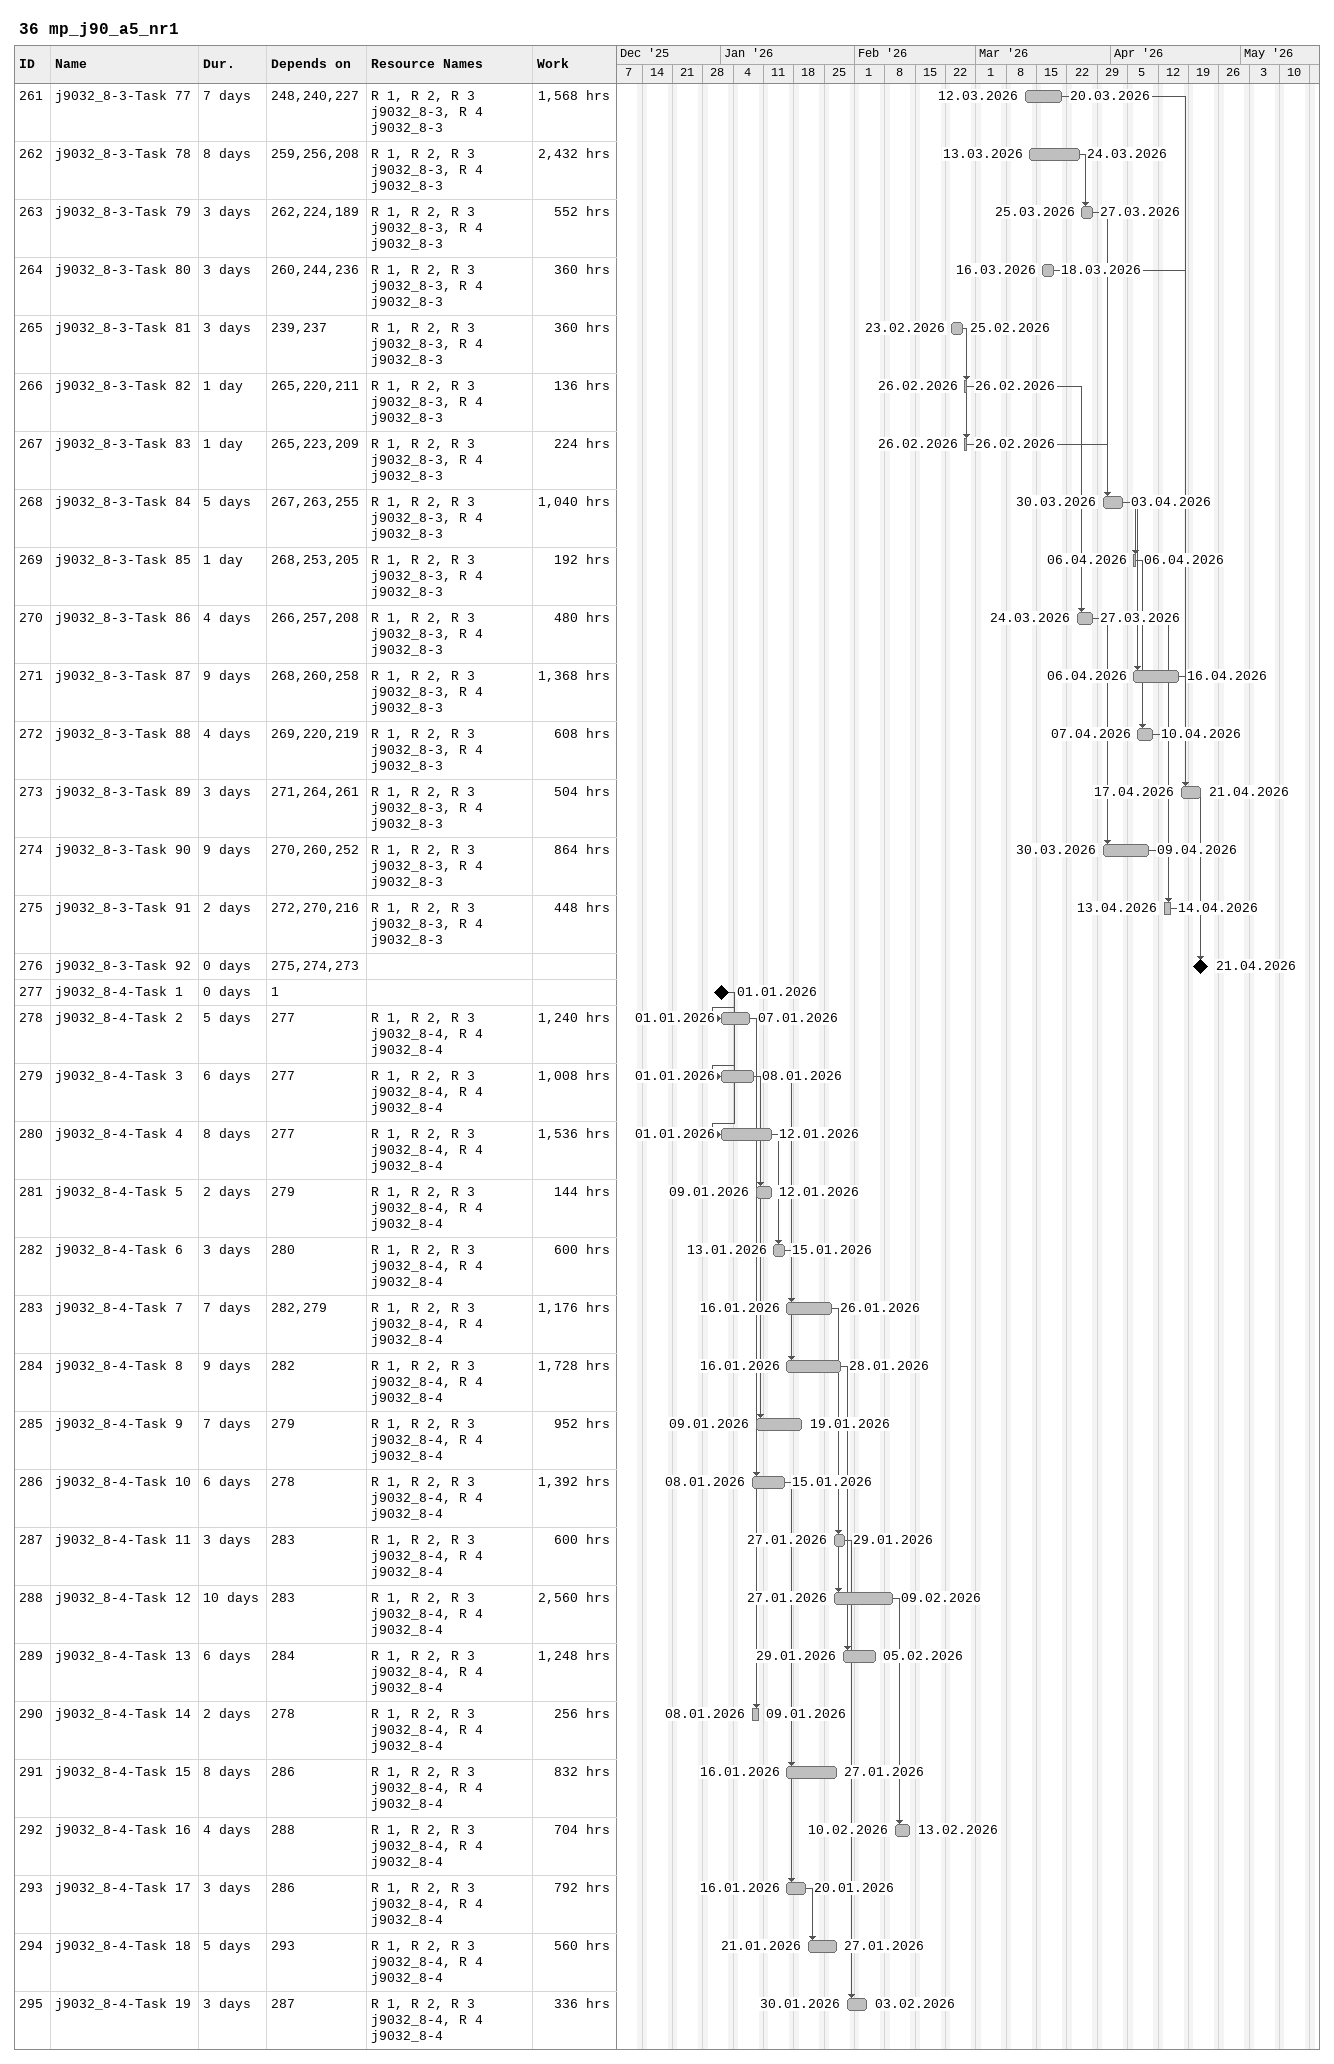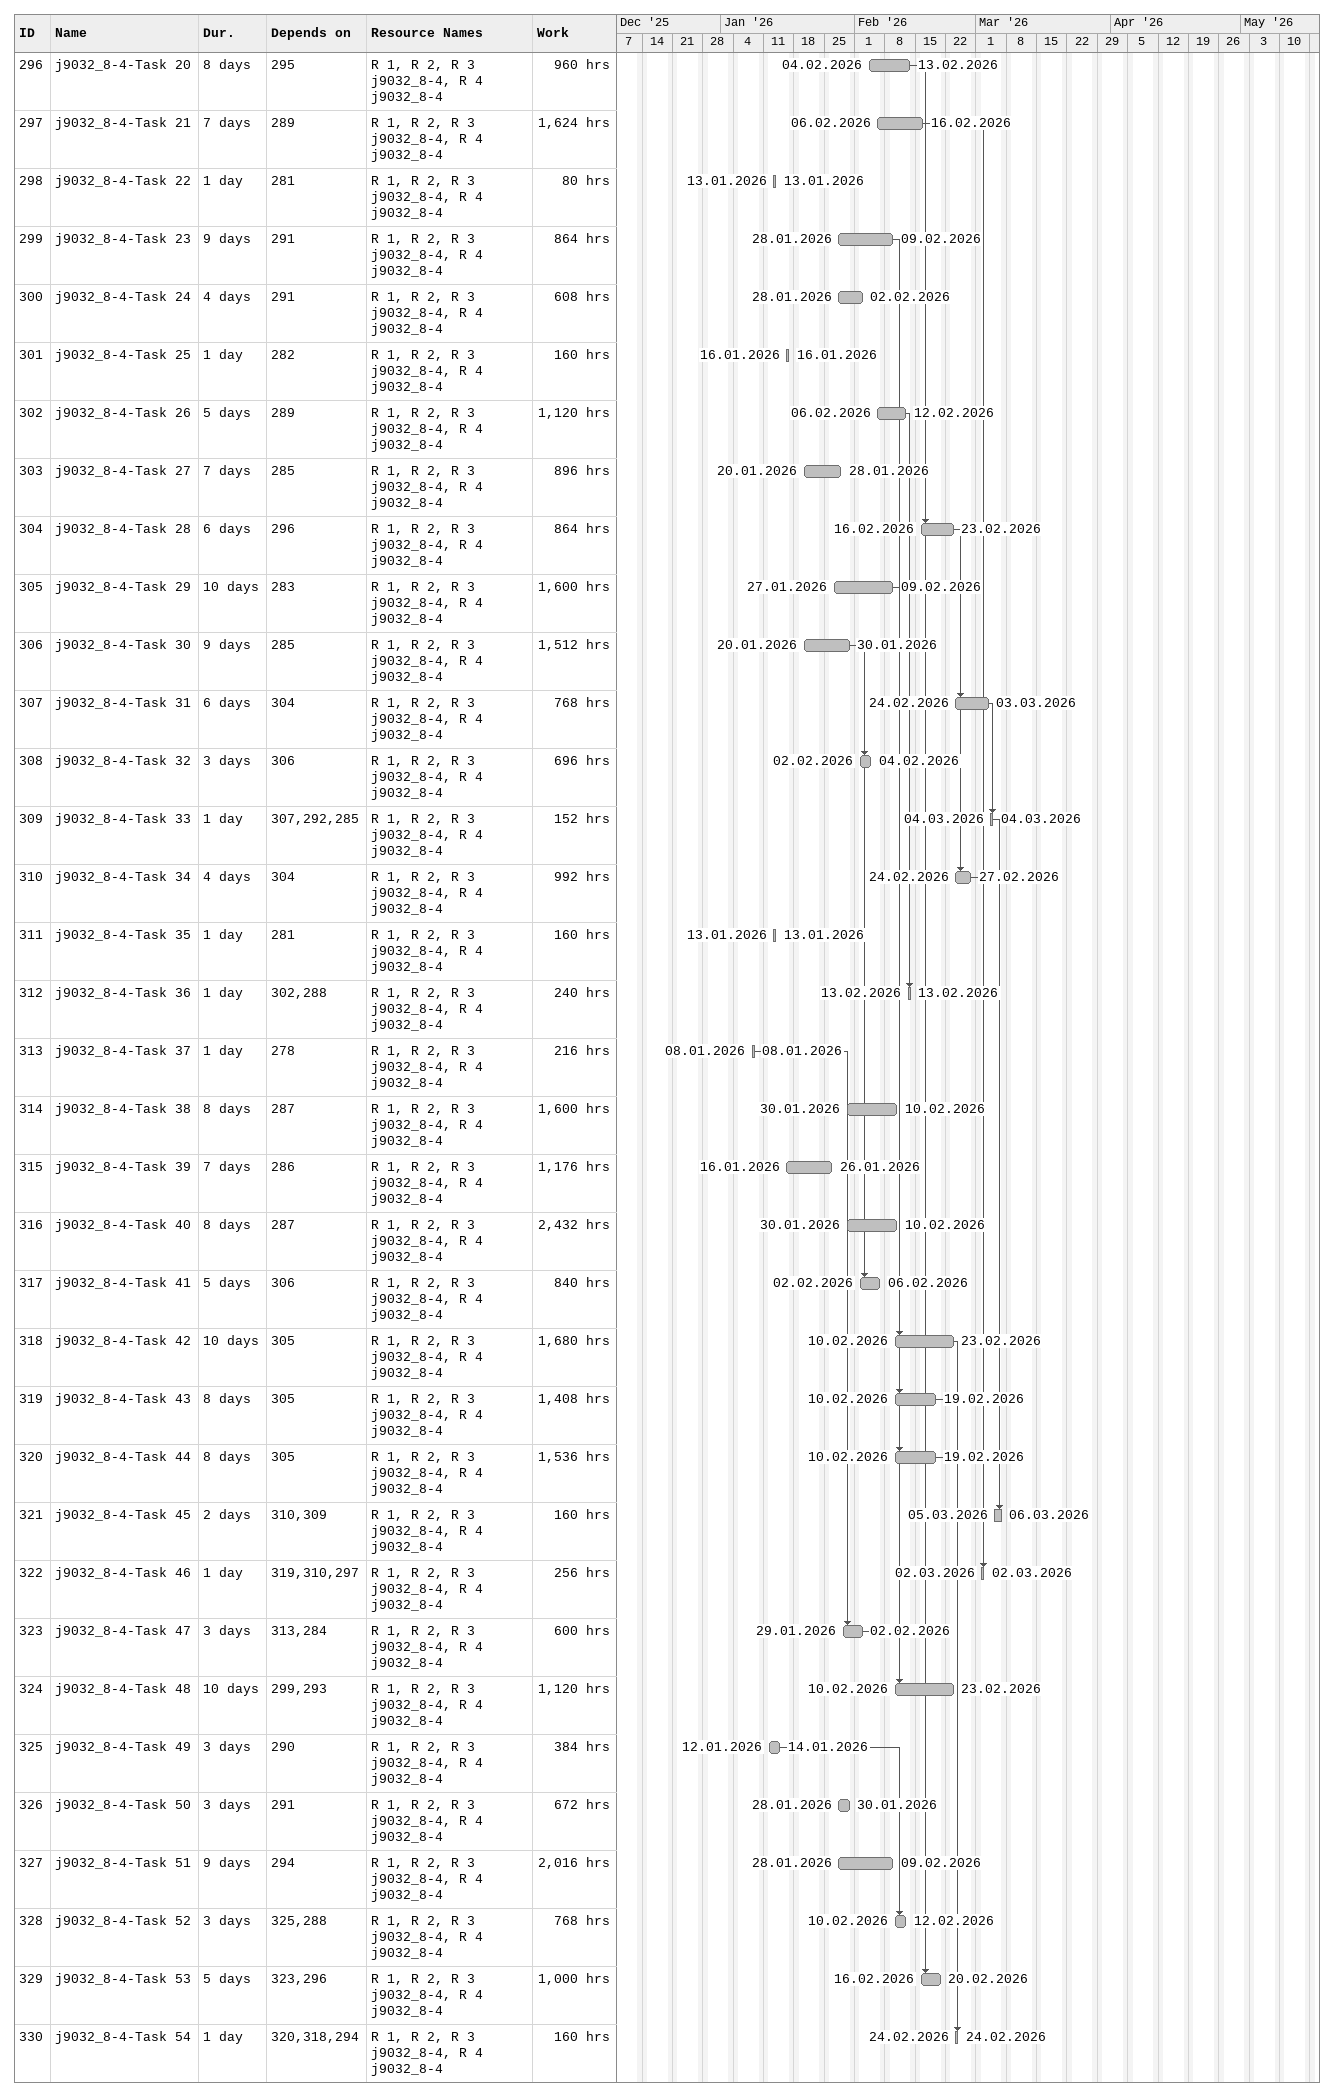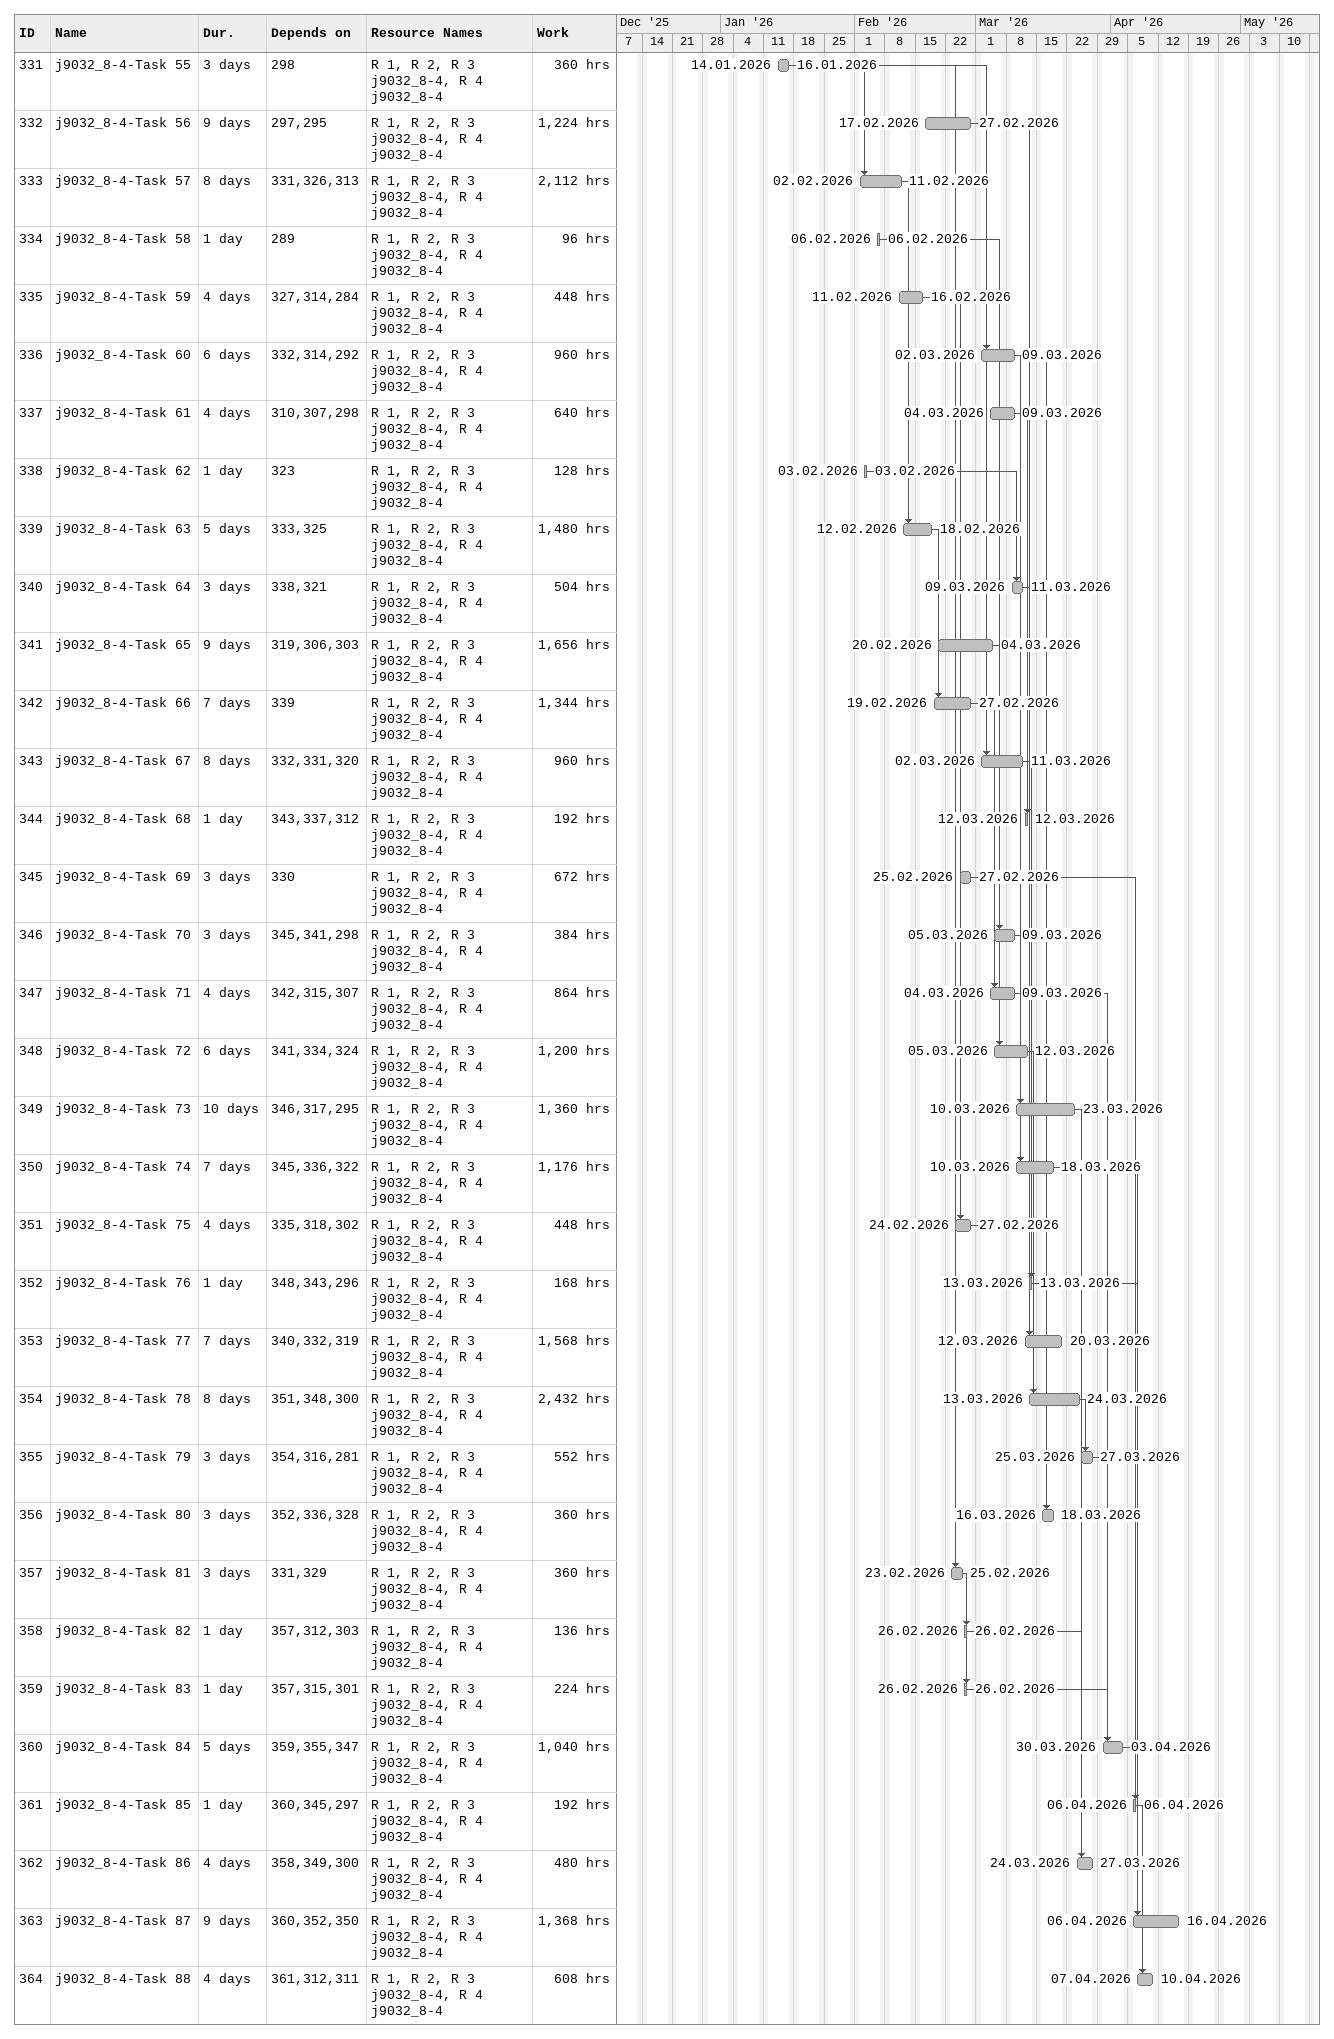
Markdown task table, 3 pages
36 mp_j90_a5_nr1

| ID | Task | Duration | Start | Finish | Predecessors | Resources | Work (h) |
|---|---|---|---|---|---|---|---|
| 261 | j9032_8-3-Task 77 | 7d | 2026-03-12 | 2026-03-20 | 248, 240, 227 | R 1, R 2, R 3 j9032_8-3, R 4 j9032_8-3 | 1568 |
| 262 | j9032_8-3-Task 78 | 8d | 2026-03-13 | 2026-03-24 | 259, 256, 208 | R 1, R 2, R 3 j9032_8-3, R 4 j9032_8-3 | 2432 |
| 263 | j9032_8-3-Task 79 | 3d | 2026-03-25 | 2026-03-27 | 262, 224, 189 | R 1, R 2, R 3 j9032_8-3, R 4 j9032_8-3 | 552 |
| 264 | j9032_8-3-Task 80 | 3d | 2026-03-16 | 2026-03-18 | 260, 244, 236 | R 1, R 2, R 3 j9032_8-3, R 4 j9032_8-3 | 360 |
| 265 | j9032_8-3-Task 81 | 3d | 2026-02-23 | 2026-02-25 | 239, 237 | R 1, R 2, R 3 j9032_8-3, R 4 j9032_8-3 | 360 |
| 266 | j9032_8-3-Task 82 | 1d | 2026-02-26 | 2026-02-26 | 265, 220, 211 | R 1, R 2, R 3 j9032_8-3, R 4 j9032_8-3 | 136 |
| 267 | j9032_8-3-Task 83 | 1d | 2026-02-26 | 2026-02-26 | 265, 223, 209 | R 1, R 2, R 3 j9032_8-3, R 4 j9032_8-3 | 224 |
| 268 | j9032_8-3-Task 84 | 5d | 2026-03-30 | 2026-04-03 | 267, 263, 255 | R 1, R 2, R 3 j9032_8-3, R 4 j9032_8-3 | 1040 |
| 269 | j9032_8-3-Task 85 | 1d | 2026-04-06 | 2026-04-06 | 268, 253, 205 | R 1, R 2, R 3 j9032_8-3, R 4 j9032_8-3 | 192 |
| 270 | j9032_8-3-Task 86 | 4d | 2026-03-24 | 2026-03-27 | 266, 257, 208 | R 1, R 2, R 3 j9032_8-3, R 4 j9032_8-3 | 480 |
| 271 | j9032_8-3-Task 87 | 9d | 2026-04-06 | 2026-04-16 | 268, 260, 258 | R 1, R 2, R 3 j9032_8-3, R 4 j9032_8-3 | 1368 |
| 272 | j9032_8-3-Task 88 | 4d | 2026-04-07 | 2026-04-10 | 269, 220, 219 | R 1, R 2, R 3 j9032_8-3, R 4 j9032_8-3 | 608 |
| 273 | j9032_8-3-Task 89 | 3d | 2026-04-17 | 2026-04-21 | 271, 264, 261 | R 1, R 2, R 3 j9032_8-3, R 4 j9032_8-3 | 504 |
| 274 | j9032_8-3-Task 90 | 9d | 2026-03-30 | 2026-04-09 | 270, 260, 252 | R 1, R 2, R 3 j9032_8-3, R 4 j9032_8-3 | 864 |
| 275 | j9032_8-3-Task 91 | 2d | 2026-04-13 | 2026-04-14 | 272, 270, 216 | R 1, R 2, R 3 j9032_8-3, R 4 j9032_8-3 | 448 |
| 276 | j9032_8-3-Task 92 | 0d | 2026-04-21 | 2026-04-21 | 275, 274, 273 |  |  |
| 277 | j9032_8-4-Task 1 | 0d | 2026-01-01 | 2026-01-01 | 1 |  |  |
| 278 | j9032_8-4-Task 2 | 5d | 2026-01-01 | 2026-01-07 | 277 | R 1, R 2, R 3 j9032_8-4, R 4 j9032_8-4 | 1240 |
| 279 | j9032_8-4-Task 3 | 6d | 2026-01-01 | 2026-01-08 | 277 | R 1, R 2, R 3 j9032_8-4, R 4 j9032_8-4 | 1008 |
| 280 | j9032_8-4-Task 4 | 8d | 2026-01-01 | 2026-01-12 | 277 | R 1, R 2, R 3 j9032_8-4, R 4 j9032_8-4 | 1536 |
| 281 | j9032_8-4-Task 5 | 2d | 2026-01-09 | 2026-01-12 | 279 | R 1, R 2, R 3 j9032_8-4, R 4 j9032_8-4 | 144 |
| 282 | j9032_8-4-Task 6 | 3d | 2026-01-13 | 2026-01-15 | 280 | R 1, R 2, R 3 j9032_8-4, R 4 j9032_8-4 | 600 |
| 283 | j9032_8-4-Task 7 | 7d | 2026-01-16 | 2026-01-26 | 282, 279 | R 1, R 2, R 3 j9032_8-4, R 4 j9032_8-4 | 1176 |
| 284 | j9032_8-4-Task 8 | 9d | 2026-01-16 | 2026-01-28 | 282 | R 1, R 2, R 3 j9032_8-4, R 4 j9032_8-4 | 1728 |
| 285 | j9032_8-4-Task 9 | 7d | 2026-01-09 | 2026-01-19 | 279 | R 1, R 2, R 3 j9032_8-4, R 4 j9032_8-4 | 952 |
| 286 | j9032_8-4-Task 10 | 6d | 2026-01-08 | 2026-01-15 | 278 | R 1, R 2, R 3 j9032_8-4, R 4 j9032_8-4 | 1392 |
| 287 | j9032_8-4-Task 11 | 3d | 2026-01-27 | 2026-01-29 | 283 | R 1, R 2, R 3 j9032_8-4, R 4 j9032_8-4 | 600 |
| 288 | j9032_8-4-Task 12 | 10d | 2026-01-27 | 2026-02-09 | 283 | R 1, R 2, R 3 j9032_8-4, R 4 j9032_8-4 | 2560 |
| 289 | j9032_8-4-Task 13 | 6d | 2026-01-29 | 2026-02-05 | 284 | R 1, R 2, R 3 j9032_8-4, R 4 j9032_8-4 | 1248 |
| 290 | j9032_8-4-Task 14 | 2d | 2026-01-08 | 2026-01-09 | 278 | R 1, R 2, R 3 j9032_8-4, R 4 j9032_8-4 | 256 |
| 291 | j9032_8-4-Task 15 | 8d | 2026-01-16 | 2026-01-27 | 286 | R 1, R 2, R 3 j9032_8-4, R 4 j9032_8-4 | 832 |
| 292 | j9032_8-4-Task 16 | 4d | 2026-02-10 | 2026-02-13 | 288 | R 1, R 2, R 3 j9032_8-4, R 4 j9032_8-4 | 704 |
| 293 | j9032_8-4-Task 17 | 3d | 2026-01-16 | 2026-01-20 | 286 | R 1, R 2, R 3 j9032_8-4, R 4 j9032_8-4 | 792 |
| 294 | j9032_8-4-Task 18 | 5d | 2026-01-21 | 2026-01-27 | 293 | R 1, R 2, R 3 j9032_8-4, R 4 j9032_8-4 | 560 |
| 295 | j9032_8-4-Task 19 | 3d | 2026-01-30 | 2026-02-03 | 287 | R 1, R 2, R 3 j9032_8-4, R 4 j9032_8-4 | 336 |
| 296 | j9032_8-4-Task 20 | 8d | 2026-02-04 | 2026-02-13 | 295 | R 1, R 2, R 3 j9032_8-4, R 4 j9032_8-4 | 960 |
| 297 | j9032_8-4-Task 21 | 7d | 2026-02-06 | 2026-02-16 | 289 | R 1, R 2, R 3 j9032_8-4, R 4 j9032_8-4 | 1624 |
| 298 | j9032_8-4-Task 22 | 1d | 2026-01-13 | 2026-01-13 | 281 | R 1, R 2, R 3 j9032_8-4, R 4 j9032_8-4 | 80 |
| 299 | j9032_8-4-Task 23 | 9d | 2026-01-28 | 2026-02-09 | 291 | R 1, R 2, R 3 j9032_8-4, R 4 j9032_8-4 | 864 |
| 300 | j9032_8-4-Task 24 | 4d | 2026-01-28 | 2026-02-02 | 291 | R 1, R 2, R 3 j9032_8-4, R 4 j9032_8-4 | 608 |
| 301 | j9032_8-4-Task 25 | 1d | 2026-01-16 | 2026-01-16 | 282 | R 1, R 2, R 3 j9032_8-4, R 4 j9032_8-4 | 160 |
| 302 | j9032_8-4-Task 26 | 5d | 2026-02-06 | 2026-02-12 | 289 | R 1, R 2, R 3 j9032_8-4, R 4 j9032_8-4 | 1120 |
| 303 | j9032_8-4-Task 27 | 7d | 2026-01-20 | 2026-01-28 | 285 | R 1, R 2, R 3 j9032_8-4, R 4 j9032_8-4 | 896 |
| 304 | j9032_8-4-Task 28 | 6d | 2026-02-16 | 2026-02-23 | 296 | R 1, R 2, R 3 j9032_8-4, R 4 j9032_8-4 | 864 |
| 305 | j9032_8-4-Task 29 | 10d | 2026-01-27 | 2026-02-09 | 283 | R 1, R 2, R 3 j9032_8-4, R 4 j9032_8-4 | 1600 |
| 306 | j9032_8-4-Task 30 | 9d | 2026-01-20 | 2026-01-30 | 285 | R 1, R 2, R 3 j9032_8-4, R 4 j9032_8-4 | 1512 |
| 307 | j9032_8-4-Task 31 | 6d | 2026-02-24 | 2026-03-03 | 304 | R 1, R 2, R 3 j9032_8-4, R 4 j9032_8-4 | 768 |
| 308 | j9032_8-4-Task 32 | 3d | 2026-02-02 | 2026-02-04 | 306 | R 1, R 2, R 3 j9032_8-4, R 4 j9032_8-4 | 696 |
| 309 | j9032_8-4-Task 33 | 1d | 2026-03-04 | 2026-03-04 | 307, 292, 285 | R 1, R 2, R 3 j9032_8-4, R 4 j9032_8-4 | 152 |
| 310 | j9032_8-4-Task 34 | 4d | 2026-02-24 | 2026-02-27 | 304 | R 1, R 2, R 3 j9032_8-4, R 4 j9032_8-4 | 992 |
| 311 | j9032_8-4-Task 35 | 1d | 2026-01-13 | 2026-01-13 | 281 | R 1, R 2, R 3 j9032_8-4, R 4 j9032_8-4 | 160 |
| 312 | j9032_8-4-Task 36 | 1d | 2026-02-13 | 2026-02-13 | 302, 288 | R 1, R 2, R 3 j9032_8-4, R 4 j9032_8-4 | 240 |
| 313 | j9032_8-4-Task 37 | 1d | 2026-01-08 | 2026-01-08 | 278 | R 1, R 2, R 3 j9032_8-4, R 4 j9032_8-4 | 216 |
| 314 | j9032_8-4-Task 38 | 8d | 2026-01-30 | 2026-02-10 | 287 | R 1, R 2, R 3 j9032_8-4, R 4 j9032_8-4 | 1600 |
| 315 | j9032_8-4-Task 39 | 7d | 2026-01-16 | 2026-01-26 | 286 | R 1, R 2, R 3 j9032_8-4, R 4 j9032_8-4 | 1176 |
| 316 | j9032_8-4-Task 40 | 8d | 2026-01-30 | 2026-02-10 | 287 | R 1, R 2, R 3 j9032_8-4, R 4 j9032_8-4 | 2432 |
| 317 | j9032_8-4-Task 41 | 5d | 2026-02-02 | 2026-02-06 | 306 | R 1, R 2, R 3 j9032_8-4, R 4 j9032_8-4 | 840 |
| 318 | j9032_8-4-Task 42 | 10d | 2026-02-10 | 2026-02-23 | 305 | R 1, R 2, R 3 j9032_8-4, R 4 j9032_8-4 | 1680 |
| 319 | j9032_8-4-Task 43 | 8d | 2026-02-10 | 2026-02-19 | 305 | R 1, R 2, R 3 j9032_8-4, R 4 j9032_8-4 | 1408 |
| 320 | j9032_8-4-Task 44 | 8d | 2026-02-10 | 2026-02-19 | 305 | R 1, R 2, R 3 j9032_8-4, R 4 j9032_8-4 | 1536 |
| 321 | j9032_8-4-Task 45 | 2d | 2026-03-05 | 2026-03-06 | 310, 309 | R 1, R 2, R 3 j9032_8-4, R 4 j9032_8-4 | 160 |
| 322 | j9032_8-4-Task 46 | 1d | 2026-03-02 | 2026-03-02 | 319, 310, 297 | R 1, R 2, R 3 j9032_8-4, R 4 j9032_8-4 | 256 |
| 323 | j9032_8-4-Task 47 | 3d | 2026-01-29 | 2026-02-02 | 313, 284 | R 1, R 2, R 3 j9032_8-4, R 4 j9032_8-4 | 600 |
| 324 | j9032_8-4-Task 48 | 10d | 2026-02-10 | 2026-02-23 | 299, 293 | R 1, R 2, R 3 j9032_8-4, R 4 j9032_8-4 | 1120 |
| 325 | j9032_8-4-Task 49 | 3d | 2026-01-12 | 2026-01-14 | 290 | R 1, R 2, R 3 j9032_8-4, R 4 j9032_8-4 | 384 |
| 326 | j9032_8-4-Task 50 | 3d | 2026-01-28 | 2026-01-30 | 291 | R 1, R 2, R 3 j9032_8-4, R 4 j9032_8-4 | 672 |
| 327 | j9032_8-4-Task 51 | 9d | 2026-01-28 | 2026-02-09 | 294 | R 1, R 2, R 3 j9032_8-4, R 4 j9032_8-4 | 2016 |
| 328 | j9032_8-4-Task 52 | 3d | 2026-02-10 | 2026-02-12 | 325, 288 | R 1, R 2, R 3 j9032_8-4, R 4 j9032_8-4 | 768 |
| 329 | j9032_8-4-Task 53 | 5d | 2026-02-16 | 2026-02-20 | 323, 296 | R 1, R 2, R 3 j9032_8-4, R 4 j9032_8-4 | 1000 |
| 330 | j9032_8-4-Task 54 | 1d | 2026-02-24 | 2026-02-24 | 320, 318, 294 | R 1, R 2, R 3 j9032_8-4, R 4 j9032_8-4 | 160 |
| 331 | j9032_8-4-Task 55 | 3d | 2026-01-14 | 2026-01-16 | 298 | R 1, R 2, R 3 j9032_8-4, R 4 j9032_8-4 | 360 |
| 332 | j9032_8-4-Task 56 | 9d | 2026-02-17 | 2026-02-27 | 297, 295 | R 1, R 2, R 3 j9032_8-4, R 4 j9032_8-4 | 1224 |
| 333 | j9032_8-4-Task 57 | 8d | 2026-02-02 | 2026-02-11 | 331, 326, 313 | R 1, R 2, R 3 j9032_8-4, R 4 j9032_8-4 | 2112 |
| 334 | j9032_8-4-Task 58 | 1d | 2026-02-06 | 2026-02-06 | 289 | R 1, R 2, R 3 j9032_8-4, R 4 j9032_8-4 | 96 |
| 335 | j9032_8-4-Task 59 | 4d | 2026-02-11 | 2026-02-16 | 327, 314, 284 | R 1, R 2, R 3 j9032_8-4, R 4 j9032_8-4 | 448 |
| 336 | j9032_8-4-Task 60 | 6d | 2026-03-02 | 2026-03-09 | 332, 314, 292 | R 1, R 2, R 3 j9032_8-4, R 4 j9032_8-4 | 960 |
| 337 | j9032_8-4-Task 61 | 4d | 2026-03-04 | 2026-03-09 | 310, 307, 298 | R 1, R 2, R 3 j9032_8-4, R 4 j9032_8-4 | 640 |
| 338 | j9032_8-4-Task 62 | 1d | 2026-02-03 | 2026-02-03 | 323 | R 1, R 2, R 3 j9032_8-4, R 4 j9032_8-4 | 128 |
| 339 | j9032_8-4-Task 63 | 5d | 2026-02-12 | 2026-02-18 | 333, 325 | R 1, R 2, R 3 j9032_8-4, R 4 j9032_8-4 | 1480 |
| 340 | j9032_8-4-Task 64 | 3d | 2026-03-09 | 2026-03-11 | 338, 321 | R 1, R 2, R 3 j9032_8-4, R 4 j9032_8-4 | 504 |
| 341 | j9032_8-4-Task 65 | 9d | 2026-02-20 | 2026-03-04 | 319, 306, 303 | R 1, R 2, R 3 j9032_8-4, R 4 j9032_8-4 | 1656 |
| 342 | j9032_8-4-Task 66 | 7d | 2026-02-19 | 2026-02-27 | 339 | R 1, R 2, R 3 j9032_8-4, R 4 j9032_8-4 | 1344 |
| 343 | j9032_8-4-Task 67 | 8d | 2026-03-02 | 2026-03-11 | 332, 331, 320 | R 1, R 2, R 3 j9032_8-4, R 4 j9032_8-4 | 960 |
| 344 | j9032_8-4-Task 68 | 1d | 2026-03-12 | 2026-03-12 | 343, 337, 312 | R 1, R 2, R 3 j9032_8-4, R 4 j9032_8-4 | 192 |
| 345 | j9032_8-4-Task 69 | 3d | 2026-02-25 | 2026-02-27 | 330 | R 1, R 2, R 3 j9032_8-4, R 4 j9032_8-4 | 672 |
| 346 | j9032_8-4-Task 70 | 3d | 2026-03-05 | 2026-03-09 | 345, 341, 298 | R 1, R 2, R 3 j9032_8-4, R 4 j9032_8-4 | 384 |
| 347 | j9032_8-4-Task 71 | 4d | 2026-03-04 | 2026-03-09 | 342, 315, 307 | R 1, R 2, R 3 j9032_8-4, R 4 j9032_8-4 | 864 |
| 348 | j9032_8-4-Task 72 | 6d | 2026-03-05 | 2026-03-12 | 341, 334, 324 | R 1, R 2, R 3 j9032_8-4, R 4 j9032_8-4 | 1200 |
| 349 | j9032_8-4-Task 73 | 10d | 2026-03-10 | 2026-03-23 | 346, 317, 295 | R 1, R 2, R 3 j9032_8-4, R 4 j9032_8-4 | 1360 |
| 350 | j9032_8-4-Task 74 | 7d | 2026-03-10 | 2026-03-18 | 345, 336, 322 | R 1, R 2, R 3 j9032_8-4, R 4 j9032_8-4 | 1176 |
| 351 | j9032_8-4-Task 75 | 4d | 2026-02-24 | 2026-02-27 | 335, 318, 302 | R 1, R 2, R 3 j9032_8-4, R 4 j9032_8-4 | 448 |
| 352 | j9032_8-4-Task 76 | 1d | 2026-03-13 | 2026-03-13 | 348, 343, 296 | R 1, R 2, R 3 j9032_8-4, R 4 j9032_8-4 | 168 |
| 353 | j9032_8-4-Task 77 | 7d | 2026-03-12 | 2026-03-20 | 340, 332, 319 | R 1, R 2, R 3 j9032_8-4, R 4 j9032_8-4 | 1568 |
| 354 | j9032_8-4-Task 78 | 8d | 2026-03-13 | 2026-03-24 | 351, 348, 300 | R 1, R 2, R 3 j9032_8-4, R 4 j9032_8-4 | 2432 |
| 355 | j9032_8-4-Task 79 | 3d | 2026-03-25 | 2026-03-27 | 354, 316, 281 | R 1, R 2, R 3 j9032_8-4, R 4 j9032_8-4 | 552 |
| 356 | j9032_8-4-Task 80 | 3d | 2026-03-16 | 2026-03-18 | 352, 336, 328 | R 1, R 2, R 3 j9032_8-4, R 4 j9032_8-4 | 360 |
| 357 | j9032_8-4-Task 81 | 3d | 2026-02-23 | 2026-02-25 | 331, 329 | R 1, R 2, R 3 j9032_8-4, R 4 j9032_8-4 | 360 |
| 358 | j9032_8-4-Task 82 | 1d | 2026-02-26 | 2026-02-26 | 357, 312, 303 | R 1, R 2, R 3 j9032_8-4, R 4 j9032_8-4 | 136 |
| 359 | j9032_8-4-Task 83 | 1d | 2026-02-26 | 2026-02-26 | 357, 315, 301 | R 1, R 2, R 3 j9032_8-4, R 4 j9032_8-4 | 224 |
| 360 | j9032_8-4-Task 84 | 5d | 2026-03-30 | 2026-04-03 | 359, 355, 347 | R 1, R 2, R 3 j9032_8-4, R 4 j9032_8-4 | 1040 |
| 361 | j9032_8-4-Task 85 | 1d | 2026-04-06 | 2026-04-06 | 360, 345, 297 | R 1, R 2, R 3 j9032_8-4, R 4 j9032_8-4 | 192 |
| 362 | j9032_8-4-Task 86 | 4d | 2026-03-24 | 2026-03-27 | 358, 349, 300 | R 1, R 2, R 3 j9032_8-4, R 4 j9032_8-4 | 480 |
| 363 | j9032_8-4-Task 87 | 9d | 2026-04-06 | 2026-04-16 | 360, 352, 350 | R 1, R 2, R 3 j9032_8-4, R 4 j9032_8-4 | 1368 |
| 364 | j9032_8-4-Task 88 | 4d | 2026-04-07 | 2026-04-10 | 361, 312, 311 | R 1, R 2, R 3 j9032_8-4, R 4 j9032_8-4 | 608 |
